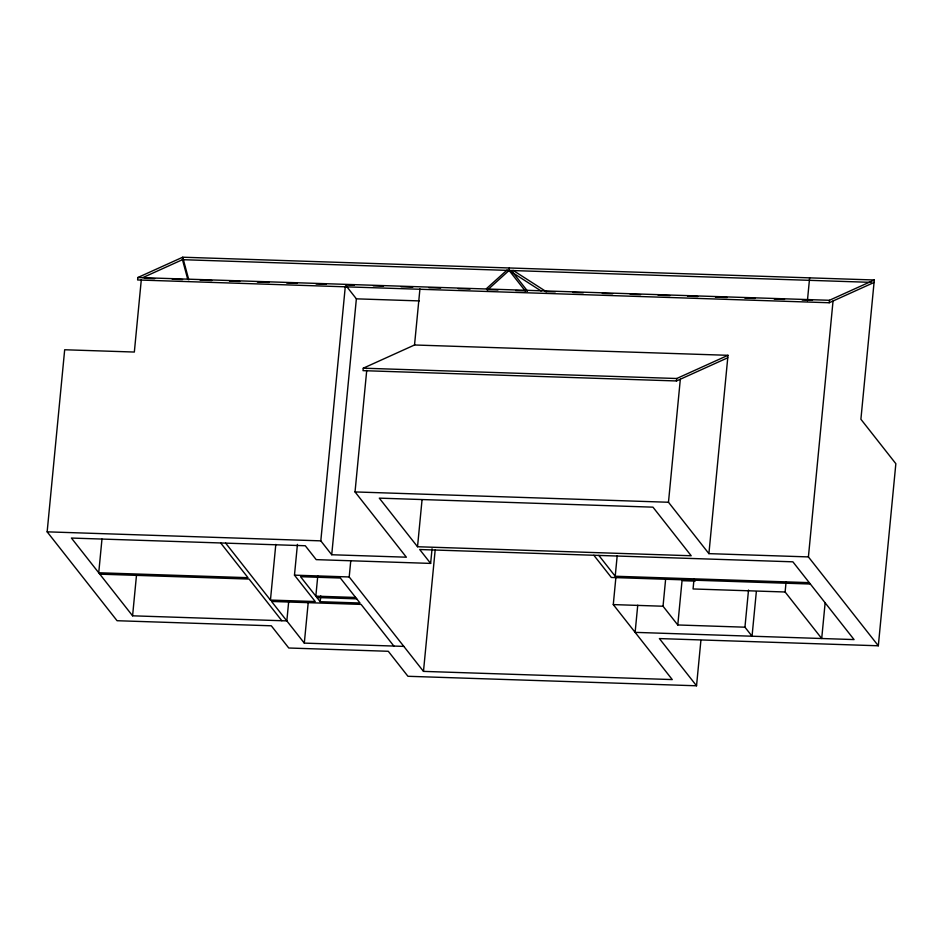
<?xml version="1.0" encoding="UTF-8"?>
<svg xmlns="http://www.w3.org/2000/svg" width="943" height="943" viewBox="0 0 943 943"><rect width="100%" height="100%" fill="white"/><g stroke="black" fill="none" stroke-linecap="round" stroke-linejoin="round"><path stroke-width="1.41" d="M700.897 640.45L696.535 685.785L407.942 676.284L388.292 651.283L288.77 648.006L271.301 625.798L117.062 620.718L47.15 531.84L64.678 349.759L134.342 352.045L141.309 279.682M101.974 539.078L98.732 572.766L247.997 577.682L220.686 542.968M696.535 685.785L659.393 638.576L878.322 645.778L895.85 463.697L860.9 419.258L874.302 279.988L182.706 257.215L137.843 277.513L137.607 279.965L829.203 302.75L874.067 282.452M288.664 601.858L286.837 620.895L132.586 615.814L136.535 574.806M182.706 257.215L182.471 259.679L187.787 279.458M297.434 544.394L294.475 575.159L315.233 601.54L270.452 600.066L275.804 544.406M403.816 646.391L304.306 643.114L308.255 602.106M366.733 370.363L355.028 491.928L406.362 557.195L331.724 554.743L320.809 540.858L345.303 286.413M317.779 575.984L315.834 596.153L355.641 597.461M320.207 601.705L300.546 576.703L340.352 578.024L360.002 603.013L320.207 601.705L320.761 595.941M331.724 554.743L356.371 298.837L346.352 286.106M878.322 645.778L808.41 556.912L708.9 553.635L727.996 355.311L414.531 344.985L363.267 368.183L363.031 370.646L676.485 380.96L727.76 357.774M615.885 577.446L613.28 604.593L672.253 679.573L423.478 671.381L349.205 576.963L350.761 560.849M414.531 344.985L419.941 288.841M417.525 546.74L379.298 498.14L652.957 507.157L691.184 555.757L417.525 546.74L422.04 499.873M132.586 615.814L71.42 538.052L305.273 545.749L316.2 559.635L430.633 563.407L432.047 548.767M423.478 671.381L435.171 550.017M509.35 267.965L509.102 270.429L487.248 290.185M809.259 582.644L615.213 576.244L617.193 555.745M637.739 605.217L635.122 632.364L854.052 639.578L792.874 561.816L419.706 549.521L430.633 563.407M676.485 380.96L676.72 378.508L727.996 355.311M708.9 553.635L668.481 502.254L680.327 379.227M756.31 591.921L752.043 636.219L744.946 627.189L677.781 624.973L663.035 606.231L665.64 579.085M677.781 624.973L682.037 580.688L695.18 581.112M694.024 578.955L693.07 588.962L785.118 591.992L821.707 638.505L825.149 602.789M744.946 627.189L748.518 590.035M807.408 300.829L809.624 277.855M785.118 591.992L786.073 581.984M829.203 302.75L829.439 300.287L874.302 279.988M808.41 556.912L833.046 301.006M486.447 288.664L507.169 269.946M142.77 277.631L182.471 259.679L871.132 282.358M137.843 277.513L829.439 300.287M144.385 278.326L154.652 278.668M172.274 279.246L182.541 279.588M200.152 280.165L211.892 280.554M229.503 281.132L239.781 281.474M257.392 282.051L269.132 282.44M286.743 283.018L297.021 283.36M316.094 283.984L326.372 284.326M345.444 284.951L354.226 285.234M373.251 285.859L383.495 286.2M401.058 286.778L412.763 287.167M428.9 287.698L440.652 288.087M458.286 288.664L470.05 289.053M487.684 289.631L497.975 289.972M515.609 290.55L527.361 290.939M544.995 291.517L555.286 291.858M572.92 292.436L583.21 292.778M602.318 293.403L612.608 293.744M630.242 294.322L640.533 294.664M658.167 295.242L669.919 295.63M687.553 296.22L697.844 296.55M715.478 297.139L727.242 297.517M744.876 298.106L755.166 298.436M774.262 299.072L784.552 299.414M802.187 299.992L812.477 300.334M356.371 298.837L419.293 300.911M363.267 368.183L676.72 378.508M355.028 491.928L668.481 502.254M47.15 531.84L320.809 540.858M810.355 584.023L611.335 577.47L593.854 555.262M294.475 575.159L349.205 576.963M99.817 574.157L249.093 579.073L281.851 620.73M613.28 604.593L663.035 606.231M316.931 597.532L356.725 598.852M513.051 270.346L546.374 291.729M541.141 290.986L509.102 270.429L525.392 291.128M512.061 271.419L527.432 290.974M598.829 555.415L615.213 576.244M393.868 646.061L361.098 604.404L271.537 601.457L304.306 643.114M225.66 543.133L270.452 600.066M183.083 258.63L188.8 279.859"/></g></svg>
